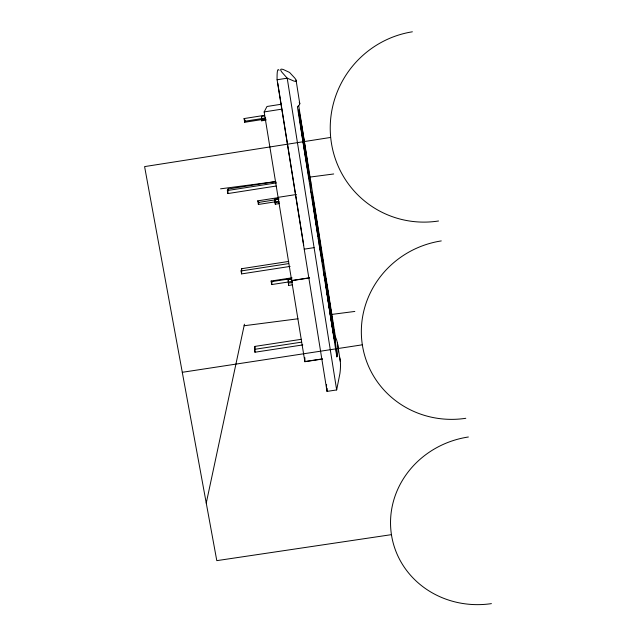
<?xml version="1.0" encoding="UTF-8"?>
<svg xmlns="http://www.w3.org/2000/svg" width="636" height="636" viewBox="0 0 636 636"><rect width="100%" height="100%" fill="white"/><g stroke="black" fill="none" stroke-linecap="round" stroke-linejoin="round"><path stroke-width="0.95" d="M322.325 359.054L304.875 361.709L304.882 357.742M290.111 266.412L241.585 273.901L241.704 268.694L288.728 261.428M276.119 186.038L227.855 193.567L228.101 189.011L275.825 181.562M326.451 387.117L326.538 385.845A500.715 14.723 80.7 0 0 326.586 384.534M292.417 284.849L288.577 285.437L288.203 279.697L292.011 279.109M271.691 284.562L272.113 281.565L271.103 281.033L271.691 284.562L292.608 281.343M302.808 344.919L254.964 352.225L254.48 349.355L254.964 346.397L301.424 339.29M279.172 203.584L275.277 204.196L275.014 199.1L278.87 198.496M206.247 503.092L244.439 324.185M279.045 70.294A449.016 12.513 81.5 0 0 277.089 79.778L327.015 391.402L336.659 389.94L339.926 373.499A309.08 50.308 -57.4 0 0 339.378 356.645M241.585 273.901L241.084 270.96L241.704 268.694M299.206 102.34A497.376 27.149 -10.2 0 1 297.815 106.395L297.402 106.689L336.857 356.836L337.144 355.818A475.672 113.136 -14.1 0 0 335.426 336.953L298.682 105.504M278.584 201.318L258.367 204.458L258.947 202.375L257.763 200.841L277.988 197.693M227.855 193.567L227.338 190.546L228.101 189.011M266.063 120.109L261.635 120.808L262.072 119.934L261.491 116.388L264.417 115.935M304.875 361.709L264.155 111.928L266.985 106.49L281.549 104.193M265.164 119.059L244.693 122.279L245.448 121.158L265.673 117.97M277.089 79.778L287.21 78.172L293.816 81.034A356.836 13.07 36 0 0 294.643 77.894L289.563 72.432L283.457 69.594A318.978 12.315 37.1 0 0 281.915 72.21L287.21 78.172L336.659 389.94M264.155 111.928L281.756 109.154M244.693 122.279L244.081 118.566L264.56 115.339M262.072 119.934L265.967 119.322M330.553 137.448L144.595 166.6L216.797 560.642L391.442 534.653M227.338 190.546L276.588 182.858M278.083 197.351L296.416 194.497M258.947 202.375L278.926 199.267M275.579 202.55L279.435 201.946M304.231 249.161L314.089 247.635M241.084 270.96L288.657 263.606M271.103 281.033L292.027 277.813M272.113 281.565L291.622 278.56M291.646 280.532L309.311 277.805M291.67 280.691L309.335 277.972M288.752 283.06L292.552 282.471M254.48 349.355L301.369 342.184M182.286 372.299L362.345 344.815M304.851 361.55L322.293 358.895M220.573 188.828L275.658 181.594M309.104 177.198L333.701 173.97M244.105 325.743L297.998 318.779M330.33 314.605L354.824 311.441M244.081 118.566L245.448 121.158M257.763 200.841L258.367 204.458M277.741 83.078L303.714 245.162M296.074 80.16L299.771 103.74M337.382 342.78L340.316 361.494M301.178 128.043L307.339 167.109A27.587 0.469 81.1 0 0 307.347 162.872L301.392 125.085A27.587 0.469 81.1 0 0 301.194 128.146M314.335 211.462L320.337 249.519A27.117 0.461 81.2 0 0 319.948 242.849L314.144 206.008A27.117 0.461 81.2 0 0 314.351 211.565M327.174 292.894L333.018 329.981A26.776 0.445 81.3 0 0 332.254 320.997L326.594 285.071A26.776 0.445 81.3 0 0 327.19 292.997M334.981 336.007L336.857 356.836M322.977 259.79L324.058 275.706M288.203 279.697L288.577 285.437M275.014 199.1L275.277 204.196M261.491 116.388L261.635 120.808M310.678 181.681L310.893 192.239M254.964 346.397L254.964 352.225M491.405 603.628A89.779 84.071 -12.7 0 1 391.275 533.501A89.779 84.071 -12.7 0 1 468.374 436.996M465.791 418.297A92.729 89.398 -19.6 0 1 362.154 343.551A92.729 89.398 -19.6 0 1 441.273 240.917M438.522 220.994A96.434 94.7 -51 0 1 331.133 141.176A96.434 94.7 -51 0 1 412.374 31.8M327.174 388.286A505.843 14.89 80.7 0 1 327.015 391.402M319.137 243.628A35.711 0.604 81.2 0 0 322.595 262.596L322.611 261.658A35.711 0.604 81.2 0 0 318.072 229.318L315.313 211.891A35.711 0.604 81.2 0 0 311.767 192.167L311.672 192.581A35.711 0.604 81.2 0 0 317.992 236.56M318.716 241.06A35.711 0.604 81.2 0 1 318.286 238.389M335.085 341.818A35.266 0.588 81.3 0 1 329.869 311.847A35.266 0.588 81.3 0 1 324.368 273.154M324.392 272.303A35.258 0.588 81.3 0 1 329.583 302.315A35.258 0.588 81.3 0 1 335.029 340.459M306.632 159.787L306.624 161.043L306.186 156.989L306.632 159.787M302.45 133.099L302.386 134.363L302.005 130.285L302.45 133.099M309.899 180.99L309.788 181.324A36.332 0.62 81.1 0 1 303.682 145.827A36.332 0.62 81.1 0 1 298.634 109.901L298.833 110.115A36.332 0.62 81.1 0 1 302.744 132.105L305.582 150.017A36.332 0.62 81.1 0 1 309.899 180.99M328.892 297.902L327.572 289.714A35.266 0.588 81.3 0 0 324.368 272.144L324.392 273.313A35.258 0.588 81.3 0 0 329.893 312.006A35.258 0.588 81.3 0 0 335.108 341.977L335.005 340.308A35.266 0.588 81.3 0 0 330.259 306.663L328.892 297.902M315.289 214.586L314.86 211.844L315.384 216.82L315.289 214.586M319.383 240.702L318.954 237.975L319.495 242.714L319.383 240.702M327.834 294.19L327.413 291.511L328.081 297.33L327.834 294.19M331.841 319.741L331.42 317.086L332.064 322.476L331.841 319.741"/></g></svg>
